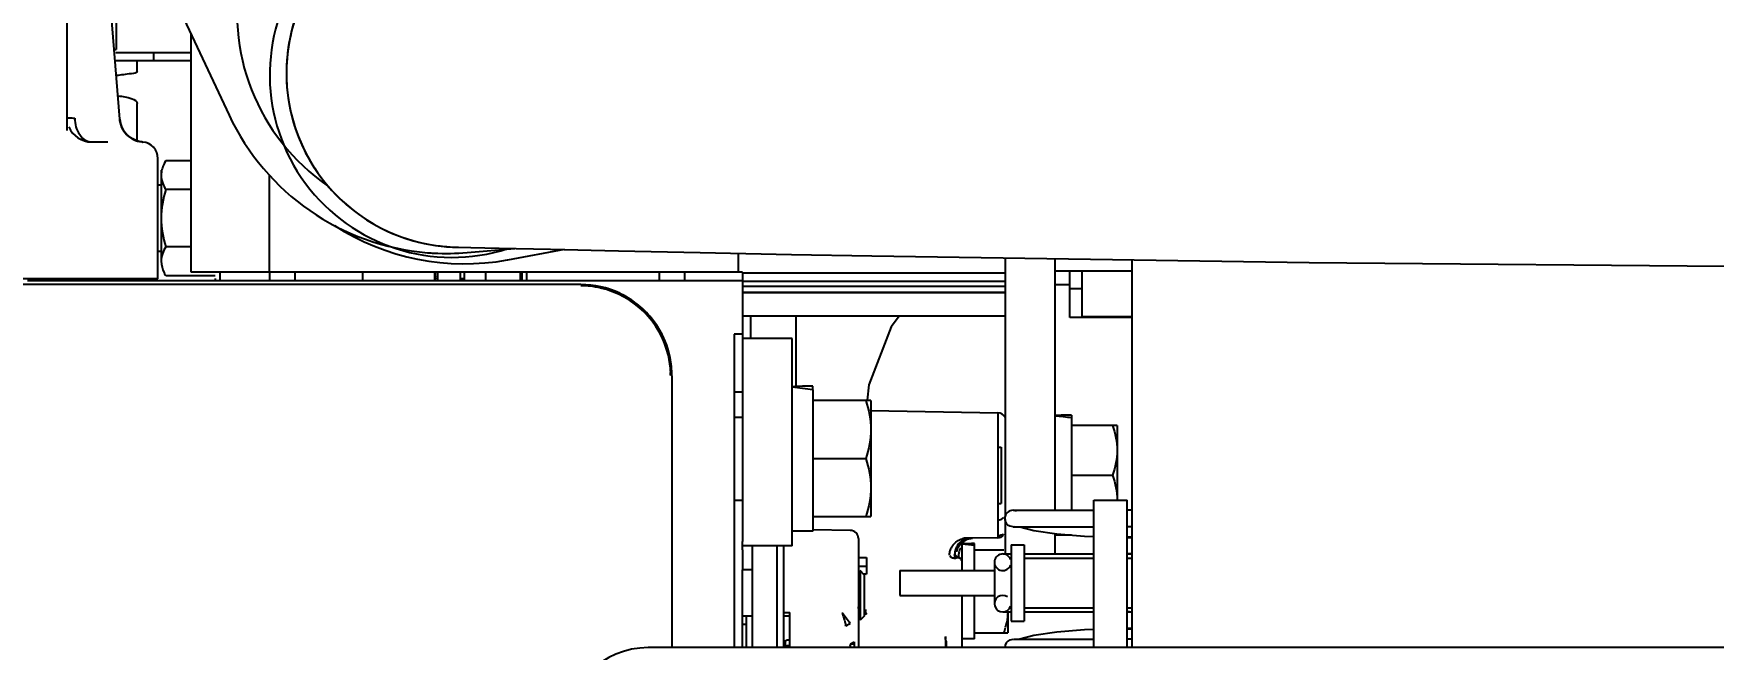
# Model space of a CAD drawing. Header units: millimetres. Extents: x 9130 to 9550, y -18883 to -17651.
# Drawn here: x 9355.494 to 9357.52, y -18044.367 to -18043.624 of the extents above; entities that cross this region are included whole.
import ezdxf

# ---------------------------------------------------------------- set-up
doc = ezdxf.new("R2010")
doc.units = ezdxf.units.MM
doc.layers.add('3884027_DKREDXF_CONTINUOUS_LINE', color=7, linetype='Continuous')
doc.styles.add('KOTE ZA MONNTAZU', font='simplex.shx', dxfattribs={"width": 0.7, "oblique": 8, "height": 3})
doc.dimstyles.new('KOTE ZA MONTAZU u cm', dxfattribs={"dimscale": 0, "dimtxt": 1.5, "dimasz": 1.5, "dimexe": 0.8, "dimexo": 0.1, "dimgap": 1, "dimtad": 1, "dimdec": 1, "dimlfac": 10, "dimzin": 12, "dimdsep": 46, "dimtxsty": 'KOTE ZA MONNTAZU', "dimcen": 1.5, "dimclrt": 1, "dimadec": 0, "dimazin": 0, "dimtfac": 1, "dimtdec": 1, "dimtmove": 0, "dimatfit": 3, "dimfxl": 1, "dimtolj": 2, "dimtzin": 0, "dimarcsym": 0})

# ---------------------------------------------------------------- blocks, each defined once
blk = doc.blocks.new('*D1102')
at = {"color": 0, "lineweight": -2, "transparency": 16777216}
for p, q in [((9345.4099, -18047.6265), (9345.4099, -18048.7074)), ((9359.4099, -18047.6265), (9359.4099, -18048.7074)), ((9346.0099, -18048.5074), (9358.8099, -18048.5074))]:
    blk.add_line(p, q, dxfattribs=at)
at = {"color": 0, "transparency": 16777216}
for points in [[(9346.0099, -18048.4074), (9346.0099, -18048.6074), (9345.4099, -18048.5074)], [(9358.8099, -18048.4074), (9358.8099, -18048.6074), (9359.4099, -18048.5074)]]:
    blk.add_solid(points, dxfattribs=at)
at = {"layer": 'Defpoints', "color": 0, "transparency": 16777216}
for p in [(9345.4099, -18047.5265), (9359.4099, -18047.5265), (9359.4099, -18048.5074)]:
    blk.add_point(p, dxfattribs=at)
at = {"color": 1, "transparency": 16777216, "insert": (9352.4099, -18047.7074), "char_height": 3, "width": 6.923188, "attachment_point": 5, "style": 'KOTE ZA MONNTAZU'}
blk.add_mtext('\\A2;{\\H0.4x;140 cm}', dxfattribs=at)

msp = doc.modelspace()

# ---------------------------------------------------------------- linework, layer by layer
at = {"layer": '3884027_DKREDXF_CONTINUOUS_LINE', "color": 6, "linetype": 'Continuous'}
for p, q in [((9355.5339, -18043.4595), (9355.5339, -18043.7408)), ((9355.6077, -18043.4622), (9355.7297, -18043.7222)), ((9355.5979, -18043.727), (9355.5825, -18043.5348)), ((9355.5934, -18043.583), (9355.5934, -18043.643)), ((9355.6839, -18043.9115), (9355.6839, -18043.6246)), ((9355.6839, -18043.6565), (9355.5923, -18043.6565)), ((9355.5933, -18043.6465), (9355.6839, -18043.6465)), ((9355.6189, -18043.6692), (9355.6189, -18043.6565)), ((9355.6389, -18043.6565), (9355.6389, -18043.6465)), ((9355.6189, -18043.7533), (9355.6189, -18043.708)), ((9355.5639, -18043.7545), (9355.5837, -18043.7545)), ((9355.6439, -18043.9195), (9355.6439, -18043.7745)), ((9355.6521, -18043.7792), (9355.6533, -18043.7772)), ((9355.6839, -18043.7772), (9355.6533, -18043.7772)), ((9355.6479, -18043.7885), (9355.6479, -18043.8985)), ((9355.7785, -18043.9115), (9355.7785, -18043.7948)), ((9355.6479, -18043.8065), (9355.6439, -18043.8065)), ((9355.6839, -18043.8119), (9355.6533, -18043.8119)), ((9355.6839, -18043.8811), (9355.6533, -18043.8811)), ((9355.6479, -18043.8865), (9355.6439, -18043.8865)), ((9356.0039, -18043.8814), (9356.0557, -18043.8826)), ((9356.0168, -18043.888), (9356.0745, -18043.8831)), ((9356.1343, -18043.8844), (9356.0655, -18043.8969)), ((9356.3439, -18043.8888), (9356.3439, -18043.9115)), ((9356.6659, -18043.8944), (9356.6659, -18044.2069)), ((9356.7259, -18043.8953), (9356.7259, -18044.1988)), ((9356.8189, -18044.3645), (9356.8189, -18043.8967)), ((9355.4866, -18043.9215), (9356.3489, -18043.9215)), ((9355.7129, -18043.9158), (9355.6533, -18043.9158)), ((9355.7129, -18043.9191), (9355.7129, -18043.9215)), ((9355.7189, -18043.9215), (9355.7189, -18043.9115)), ((9355.7789, -18043.9215), (9355.7789, -18043.9115)), ((9355.8089, -18043.9115), (9355.8089, -18043.9215)), ((9356.0809, -18043.9196), (9356.0809, -18043.9215)), ((9356.2489, -18043.9215), (9356.2489, -18043.9115)), ((9356.3489, -18043.9115), (9356.2789, -18043.9115)), ((9356.3489, -18043.9115), (9356.3489, -18044.2364)), ((9356.1539, -18043.9265), (9354.2758, -18043.9265)), ((9356.7259, -18043.9265), (9356.7439, -18043.9265)), ((9356.6659, -18043.9648), (9356.3489, -18043.9648)), ((9356.3589, -18043.9915), (9356.3589, -18043.9644)), ((9356.4139, -18044.0505), (9356.4139, -18043.9644)), ((9356.8189, -18043.9663), (9356.7439, -18043.9663)), ((9356.3389, -18043.9865), (9356.3389, -18044.1119)), ((9356.4089, -18043.9915), (9356.3489, -18043.9915)), ((9356.4089, -18044.2415), (9356.4089, -18043.9915)), ((9356.2639, -18044.0365), (9356.2639, -18044.3645)), ((9356.3389, -18044.0559), (9356.3489, -18044.0559)), ((9356.4339, -18044.0535), (9356.4339, -18044.224)), ((9356.5039, -18044.0665), (9356.4339, -18044.0665)), ((9356.5037, -18044.0784), (9356.6571, -18044.0811)), ((9356.5039, -18044.0665), (9356.5039, -18044.2065)), ((9356.3389, -18044.0865), (9356.3489, -18044.0865)), ((9356.8009, -18044.0965), (9356.7459, -18044.0965)), ((9356.8009, -18044.0965), (9356.8009, -18044.1865)), ((9356.6571, -18044.1225), (9356.6609, -18044.1225)), ((9356.4339, -18044.1365), (9356.4976, -18044.1365)), ((9356.7459, -18044.1565), (9356.7955, -18044.1565)), ((9356.3389, -18044.1835), (9356.3389, -18044.3645)), ((9356.3389, -18044.1865), (9356.3489, -18044.1865)), ((9356.6571, -18044.1905), (9356.6609, -18044.1905)), ((9356.6754, -18044.1988), (9356.6791, -18044.1995)), ((9356.6759, -18044.1988), (9356.7729, -18044.1988)), ((9356.7729, -18044.3645), (9356.7729, -18044.1865)), ((9356.7729, -18044.1865), (9356.8129, -18044.1865)), ((9356.8129, -18044.3645), (9356.8129, -18044.1865)), ((9356.8189, -18044.1988), (9356.8129, -18044.1988)), ((9356.4339, -18044.224), (9356.4089, -18044.224)), ((9356.4339, -18044.2065), (9356.5039, -18044.2065)), ((9356.4791, -18044.223), (9356.4339, -18044.2222)), ((9356.6659, -18044.21), (9356.6659, -18044.2515)), ((9356.6754, -18044.2188), (9356.6717, -18044.2181)), ((9356.6759, -18044.2188), (9356.7729, -18044.2188)), ((9356.6834, -18044.2188), (9356.7004, -18044.2232)), ((9356.8189, -18044.2188), (9356.8129, -18044.2188)), ((9356.4089, -18044.2415), (9356.3489, -18044.2415)), ((9356.3609, -18044.3645), (9356.3609, -18044.2415)), ((9356.4889, -18044.233), (9356.4889, -18044.3645)), ((9356.6078, -18044.2467), (9356.6092, -18044.2431)), ((9356.6139, -18044.2333), (9356.6139, -18044.238)), ((9356.6146, -18044.2394), (9356.6149, -18044.2381)), ((9356.6149, -18044.2381), (9356.6185, -18044.234)), ((9356.6571, -18044.2319), (9356.6161, -18044.2326)), ((9356.6166, -18044.2357), (9356.6202, -18044.2335)), ((9356.6185, -18044.234), (9356.6237, -18044.2325)), ((9356.6202, -18044.2335), (9356.6265, -18044.2324)), ((9356.6289, -18044.2465), (9356.6289, -18044.2414)), ((9356.6729, -18044.2406), (9356.6729, -18044.3324)), ((9356.6729, -18044.2406), (9356.6889, -18044.2406)), ((9356.6889, -18044.2406), (9356.6889, -18044.3324)), ((9356.7259, -18044.227), (9356.7259, -18044.2515)), ((9356.7459, -18044.229), (9356.7259, -18044.229)), ((9356.8129, -18044.2315), (9356.8189, -18044.2315)), ((9356.3489, -18044.2465), (9356.3489, -18044.2705)), ((9356.6049, -18044.253), (9356.6051, -18044.2569)), ((9356.6076, -18044.2477), (9356.6078, -18044.2467)), ((9356.6076, -18044.2489), (9356.6077, -18044.2471)), ((9356.6077, -18044.2471), (9356.6076, -18044.2477)), ((9356.6076, -18044.2477), (9356.6076, -18044.2477)), ((9356.6139, -18044.2715), (9356.6139, -18044.26)), ((9356.6289, -18044.2465), (9356.6644, -18044.2465)), ((9356.6289, -18044.2715), (9356.6289, -18044.2469)), ((9356.6529, -18044.2615), (9356.6529, -18044.3115)), ((9356.6629, -18044.2515), (9356.6729, -18044.2515)), ((9356.6889, -18044.2515), (9356.7729, -18044.2515)), ((9356.6889, -18044.2565), (9356.7729, -18044.2565)), ((9356.8129, -18044.2565), (9356.8189, -18044.2565)), ((9356.8199, -18044.2515), (9356.8143, -18044.2515)), ((9356.3909, -18044.3645), (9356.3909, -18044.2858)), ((9356.3989, -18044.3645), (9356.3989, -18044.2861)), ((9356.4986, -18044.2665), (9356.4889, -18044.2665)), ((9356.4959, -18044.2765), (9356.4909, -18044.2715)), ((9356.4959, -18044.2765), (9356.4959, -18044.3265)), ((9356.5389, -18044.2715), (9356.5389, -18044.3015)), ((9356.5389, -18044.2715), (9356.6529, -18044.2715)), ((9356.5389, -18044.3015), (9356.6529, -18044.3015)), ((9356.6139, -18044.3645), (9356.6139, -18044.3015)), ((9356.6289, -18044.3461), (9356.6289, -18044.3015)), ((9356.3609, -18044.3265), (9356.3489, -18044.3265)), ((9356.4062, -18044.3265), (9356.3989, -18044.3265)), ((9356.4959, -18044.3265), (9356.4909, -18044.3315)), ((9356.6629, -18044.3215), (9356.6729, -18044.3215)), ((9356.6689, -18044.3215), (9356.6689, -18044.3465)), ((9356.6889, -18044.3165), (9356.7729, -18044.3165)), ((9356.6889, -18044.3215), (9356.7729, -18044.3215)), ((9356.8129, -18044.3165), (9356.8189, -18044.3165)), ((9356.8129, -18044.3215), (9356.8189, -18044.3215)), ((9356.3539, -18044.3365), (9356.3489, -18044.3365)), ((9356.6289, -18044.354), (9356.6289, -18044.3465)), ((9356.6289, -18044.3465), (9356.6689, -18044.3465)), ((9356.6729, -18044.3324), (9356.6889, -18044.3324)), ((9356.8189, -18044.3415), (9356.8129, -18044.3415)), ((9358.4814, -18044.3645), (9356.2353, -18044.3645)), ((9356.4009, -18044.3632), (9356.4009, -18044.3561)), ((9356.4029, -18044.3625), (9356.4048, -18044.3618)), ((9356.4839, -18044.3604), (9356.4789, -18044.3605)), ((9356.4789, -18044.3608), (9356.4789, -18044.3622)), ((9356.5939, -18044.3545), (9356.5938, -18044.3514)), ((9356.5939, -18044.3545), (9356.5939, -18044.3645)), ((9356.6289, -18044.354), (9356.6139, -18044.354)), ((9356.6717, -18044.3549), (9356.6754, -18044.3542)), ((9356.6759, -18044.3542), (9356.7729, -18044.3542)), ((9356.7004, -18044.3498), (9356.6834, -18044.3542)), ((9356.8189, -18044.3542), (9356.8129, -18044.3542))]:
    msp.add_line(p, q, dxfattribs=at)
at = {"layer": '3884027_DKREDXF_CONTINUOUS_LINE', "color": 7, "linetype": 'Continuous'}
for p, q in [((9355.5912, -18043.643), (9355.5934, -18043.643)), ((9355.6439, -18043.9195), (9354.67, -18043.9195)), ((9356.2789, -18043.9115), (9355.6839, -18043.9115)), ((9355.8909, -18043.9215), (9355.8909, -18043.9115)), ((9355.9779, -18043.9211), (9355.9779, -18043.9121)), ((9355.981, -18043.9115), (9355.981, -18043.916)), ((9355.981, -18043.9159), (9355.981, -18043.9181)), ((9355.981, -18043.9181), (9355.981, -18043.9215)), ((9356.0089, -18043.9215), (9356.0089, -18043.9115)), ((9356.0089, -18043.9192), (9356.0139, -18043.9192)), ((9356.0139, -18043.9215), (9356.0139, -18043.9115)), ((9356.0389, -18043.9115), (9356.0389, -18043.9215)), ((9356.0809, -18043.9115), (9356.0809, -18043.9196)), ((9356.0834, -18043.9215), (9356.0834, -18043.9115)), ((9356.0889, -18043.9215), (9356.0889, -18043.9115)), ((9356.2789, -18043.9115), (9356.2789, -18043.9215)), ((9356.3489, -18043.9125), (9356.6659, -18043.9125)), ((9356.8189, -18043.9102), (9356.7259, -18043.9102)), ((9356.7439, -18043.9663), (9356.7439, -18043.9102)), ((9356.7589, -18043.9652), (9356.7589, -18043.9102)), ((9356.3489, -18043.9223), (9356.6659, -18043.9223)), ((9356.3489, -18043.9286), (9356.6659, -18043.9286)), ((9356.6659, -18043.9362), (9356.3489, -18043.9362)), ((9356.6659, -18043.9364), (9356.3489, -18043.9364)), ((9356.7439, -18043.9314), (9356.7589, -18043.9314)), ((9356.3489, -18043.9644), (9356.6659, -18043.9644)), ((9356.6659, -18043.9645), (9356.3489, -18043.9645)), ((9356.7589, -18043.9652), (9356.8189, -18043.9652)), ((9356.3489, -18043.9865), (9356.3389, -18043.9865)), ((9356.4339, -18044.0535), (9356.4339, -18044.049)), ((9356.6571, -18044.0811), (9356.6571, -18044.2319)), ((9356.7459, -18044.084), (9356.7459, -18044.1988)), ((9356.3389, -18044.1119), (9356.3389, -18044.1835)), ((9356.6609, -18044.1225), (9356.6609, -18044.1905)), ((9356.3489, -18044.2465), (9356.3489, -18044.2364)), ((9356.3909, -18044.2858), (9356.3909, -18044.2415)), ((9356.3989, -18044.2861), (9356.3989, -18044.2408)), ((9356.6139, -18044.26), (9356.6139, -18044.238)), ((9356.6289, -18044.2414), (9356.6289, -18044.239)), ((9356.4889, -18044.2557), (9356.4986, -18044.2557)), ((9356.6049, -18044.253), (9356.605, -18044.2515)), ((9356.605, -18044.2502), (9356.605, -18044.2515)), ((9356.3489, -18044.3645), (9356.3489, -18044.2705)), ((9356.3609, -18044.2705), (9356.3489, -18044.2705)), ((9356.4909, -18044.2715), (9356.4909, -18044.3315)), ((9356.3539, -18044.3649), (9356.3539, -18044.3257)), ((9356.4062, -18044.3645), (9356.4062, -18044.3223)), ((9356.4905, -18044.318), (9356.4889, -18044.3171)), ((9356.4986, -18044.3197), (9356.4953, -18044.3194)), ((9356.4986, -18044.3197), (9356.497, -18044.3196)), ((9356.4773, -18044.3361), (9356.4791, -18044.3351)), ((9356.4789, -18044.3622), (9356.4789, -18044.3645)), ((9356.4839, -18044.3576), (9356.4839, -18044.3645)), ((9356.5945, -18044.3565), (9356.5945, -18044.3645))]:
    msp.add_line(p, q, dxfattribs=at)
at = {"layer": '3884027_DKREDXF_CONTINUOUS_LINE', "color": 6, "linetype": 'Continuous'}
for points in [[(9355.6051, -18043.7442), (9355.6034, -18043.742), (9355.6018, -18043.7397), (9355.6005, -18043.7371), (9355.5994, -18043.7344), (9355.5986, -18043.7315), (9355.5981, -18043.7285), (9355.5979, -18043.727)], [(9355.6255, -18043.7546), (9355.6247, -18043.7545), (9355.6226, -18043.7542), (9355.6202, -18043.7537), (9355.6179, -18043.753), (9355.6156, -18043.752), (9355.6133, -18043.7509), (9355.6111, -18043.7496), (9355.609, -18043.748), (9355.6069, -18043.7462), (9355.6051, -18043.7442)], [(9356.0557, -18043.8826), (9356.1176, -18043.884), (9356.1995, -18043.8859), (9356.2979, -18043.8879), (9356.4081, -18043.8901), (9356.5051, -18043.8919)], [(9356.5051, -18043.8919), (9357.0325, -18043.8999), (9357.5798, -18043.9049), (9358.1089, -18043.9065)], [(9356.5386, -18043.9644), (9356.5283, -18043.9776), (9356.5015, -18044.0475), (9356.4995, -18044.066)], [(9356.7004, -18044.2232), (9356.7282, -18044.2273), (9356.7617, -18044.2301), (9356.7729, -18044.2305)], [(9356.6092, -18044.2431), (9356.6133, -18044.2377), (9356.6141, -18044.2372)], [(9356.7729, -18044.3425), (9356.7616, -18044.3429), (9356.7282, -18044.3457), (9356.7004, -18044.3498)]]:
    msp.add_lwpolyline(points, dxfattribs=at)
at = {"layer": '3884027_DKREDXF_CONTINUOUS_LINE', "color": 7, "linetype": 'Continuous'}
for points in [[(9356.5989, -18044.2528), (9356.5989, -18044.2515), (9356.599, -18044.2501), (9356.5993, -18044.2487)], [(9356.6064, -18044.2572), (9356.6064, -18044.2566), (9356.6064, -18044.256), (9356.6065, -18044.2553)], [(9356.4741, -18044.3385), (9356.4756, -18044.3373), (9356.4773, -18044.3361)]]:
    msp.add_lwpolyline(points, dxfattribs=at)
for centre, radius, start, end in [((9355.9923, -18043.599), 0.253, 31.8303, 235.3973), ((9355.9988, -18043.6737), 0.22, 73.8338, 287.7957), ((9356.0089, -18043.6715), 0.21, 88.6394, 269.3331), ((9355.5811, -18043.7258), 0.0375, 196.279, 199.8818), ((9355.9923, -18043.599), 0.29, 205.1487, 265.3991), ((9355.5641, -18043.7398), 0.0147, 252.424, 260.4916), ((9355.9923, -18043.599), 0.29, 266.5209, 266.886), ((9355.9923, -18043.599), 0.29, 266.8901, 274.8513), ((9356.0161, -18043.9107), 0.0383, 192.0403, 196.3931), ((9355.9245, -18043.9163), 0.0566, 1.8878, 3.5762), ((9355.9327, -18043.916), 0.0483, 0.0668, 1.8935), ((9355.9469, -18043.9159), 0.0342, 357.5934, 359.9914), ((9356.6569, -18044.0911), 0.01, 24.9266, 89), ((9356.6194, -18044.253), 0.0206, 143.4522, 155.16), ((9356.6196, -18044.2539), 0.0213, 96.6273, 105.4193), ((9356.6239, -18044.2425), 0.01, 91.3151, 161.9582), ((9356.6194, -18044.252), 0.0194, 91.0484, 96.6043), ((9356.6569, -18044.2219), 0.01, 271, 315.4803), ((9357.5632, -18044.2737), 1.0648, 179.0327, 179.434), ((9356.4989, -18044.2556), 0.0201, 256.0454, 268.9479), ((9356.4059, -18044.2659), 0.0564, 266.444, 270.2421), ((9356.4976, -18044.315), 0.00876, 193.9537, 204.3467), ((9356.4979, -18044.3148), 0.00907, 204.3233, 217.776), ((9356.3629, -18044.3655), 0.1142, 13.6575, 14.6049), ((9356.406, -18044.3712), 0.00946, 107.8906, 122.8962), ((9356.4059, -18044.3744), 0.0191, 95.5156, 101.3928), ((9356.4059, -18044.374), 0.0186, 90.8049, 95.5283)]:
    msp.add_arc(centre, radius, start, end, dxfattribs=at)
at = {"layer": '3884027_DKREDXF_CONTINUOUS_LINE', "color": 6, "linetype": 'Continuous'}
for centre, radius, start, end in [((9356.0089, -18043.6715), 0.21, 88.6336, 178.6318), ((9356.0089, -18043.6715), 0.21, 178.64, 268.6381), ((9355.5639, -18043.7245), 0.03, 203.1613, 270), ((9355.6276, -18043.728), 0.0267, 263.2453, 265.4992), ((9355.6239, -18043.7745), 0.02, 0, 85.5146), ((9355.7032, -18043.8061), 0.0577, 149.9781, 151.9589), ((9355.6742, -18043.7946), 0.0263, 172.5443, 179.9552), ((9356.0139, -18043.6115), 0.29, 237.2019, 280.2522), ((9356.0089, -18043.6703), 0.2111, 262.6786, 265.4672), ((9356.0089, -18043.6699), 0.2116, 265.4665, 266.605), ((9355.9923, -18043.599), 0.29, 265.3991, 266.5209), ((9355.9923, -18043.599), 0.29, 266.886, 274.8499), ((9355.698, -18043.8897), 0.0518, 205.6741, 208.9868), ((9355.7047, -18043.8861), 0.0594, 208.94, 210.0066), ((9356.1539, -18044.0365), 0.11, 0, 90), ((9356.1538, -18044.0369), 0.1089, 77.4315, 89.9668), ((9356.1539, -18044.0366), 0.1085, 13.0971, 77.4205), ((9356.1535, -18044.0366), 0.109, 2.076, 13.0847), ((9356.1547, -18044.0366), 0.1077, 0.0289, 2.0609), ((9356.6754, -18044.2088), 0.01, 90, 248.1722), ((9356.4789, -18044.233), 0.01, 359.9994, 89), ((9356.6569, -18044.2007), 0.01, 271, 316.1409), ((9356.6754, -18044.2088), 0.01, 270, 284.1722), ((9356.6252, -18044.2523), 0.0203, 145.9398, 158.876), ((9356.8129, -18045.1848), 0.9537, 89.6387, 89.9999), ((9356.6629, -18044.2615), 0.01, 18, 342), ((9356.8129, -18043.3177), 0.9338, 270.0889, 270.3689), ((9356.6629, -18044.3115), 0.01, 54, 342), ((9356.8129, -18045.2551), 0.9336, 89.637, 89.9999), ((9356.5663, -18044.3137), 0.1035, 341.4903, 345.2475), ((9356.5855, -18044.3187), 0.0836, 345.2543, 349.6292), ((9356.8129, -18043.3882), 0.9537, 270.0001, 270.3613), ((9356.2353, -18044.4645), 0.1, 90, 180), ((9356.3765, -18044.3546), 0.2174, 359.9957, 0.1607), ((9356.6754, -18044.3642), 0.01, 111.8278, 183.8278)]:
    msp.add_arc(centre, radius, start, end, dxfattribs=at)
for major_axis, start_param, end_param in [((-0.11, 0), -2.012202, -1.570796), ((0, -0.11), -3.804961, -3.582998), ((-0.11, 0), -2.459577, -2.234165), ((0, -0.11), 1.570796, 2.252812)]:
    msp.add_ellipse((9356.1539, -18044.0365), major_axis=major_axis, ratio=1, start_param=start_param, end_param=end_param, dxfattribs=at)
at = {"layer": '3884027_DKREDXF_CONTINUOUS_LINE', "color": 7, "linetype": 'Continuous'}
for centre, major_axis, start_param, end_param in [((9356.4339, -18044.1365), (-0.1876, 0), 4.712389, 4.846017), ((9356.3747, -18044.1365), (-0.1876, 0), 4.391668, 4.529349), ((9356.7459, -18044.1565), (-0.1555, 0), 4.712389, 4.841383), ((9356.6986, -18044.1565), (-0.1555, 0), 4.403101, 4.535728), ((9356.6289, -18044.2965), (-0.1233, 0), 4.712389, 4.834336), ((9356.5934, -18044.2965), (-0.1233, 0), 4.420421, 4.545422)]:
    msp.add_ellipse(centre, major_axis=major_axis, ratio=0.466308, start_param=start_param, end_param=end_param, dxfattribs=at)
at = {"layer": '3884027_DKREDXF_CONTINUOUS_LINE', "color": 6, "linetype": 'Continuous'}
for points, knots in [([(9355.6189, -18043.6692), (9355.6189, -18043.6717), (9355.6061, -18043.6725), (9355.5998, -18043.674), (9355.5937, -18043.6744)], [0, 0, 0, 0, 0.289073, 1, 1, 1, 1]), ([(9355.5957, -18043.6989), (9355.6014, -18043.6996), (9355.6088, -18043.7004), (9355.6189, -18043.7052), (9355.6189, -18043.708)], [0, 0, 0, 0, 0.677987, 1, 1, 1, 1]), ([(9355.5979, -18043.727), (9355.5984, -18043.7338), (9355.6044, -18043.7473), (9355.6177, -18043.7537), (9355.6244, -18043.7545)], [0, 0, 0, 0, 0.499264, 1, 1, 1, 1]), ([(9355.6145, -18043.7511), (9355.6142, -18043.7509), (9355.6135, -18043.7507), (9355.6128, -18043.7505), (9355.6124, -18043.7504)], [0, 0, 0, 0, 0.48112, 1, 1, 1, 1]), ([(9355.6176, -18043.7528), (9355.6172, -18043.7525), (9355.6162, -18043.7518), (9355.6151, -18043.7513), (9355.6145, -18043.7511)], [0, 0, 0, 0, 0.453773, 1, 1, 1, 1]), ([(9356.6063, -18044.245), (9356.606, -18044.2458), (9356.6054, -18044.2475), (9356.6051, -18044.2493), (9356.605, -18044.2502)], [0, 0, 0, 0, 0.498712, 1, 1, 1, 1]), ([(9356.6187, -18044.2333), (9356.6178, -18044.2336), (9356.6161, -18044.2343), (9356.6145, -18044.2352), (9356.6137, -18044.2357)], [0, 0, 0, 0, 0.481959, 1, 1, 1, 1]), ([(9356.6237, -18044.2325), (9356.6231, -18044.2325), (9356.6215, -18044.2326), (9356.6198, -18044.233), (9356.6187, -18044.2333)], [0, 0, 0, 0, 0.314286, 1, 1, 1, 1]), ([(9356.5938, -18044.3511), (9356.5939, -18044.3514), (9356.5939, -18044.3523), (9356.5939, -18044.3533), (9356.5939, -18044.354)], [0, 0, 0, 0, 0.319863, 1, 1, 1, 1])]:
    msp.add_open_spline(points, degree=3, knots=knots, dxfattribs=at)
at = {"layer": '3884027_DKREDXF_CONTINUOUS_LINE', "color": 7, "linetype": 'Continuous'}
for points, knots in [([(9355.5339, -18043.7245), (9355.5339, -18043.7254), (9355.539, -18043.725), (9355.5411, -18043.7257), (9355.5435, -18043.7258)], [0, 0, 0, 0, 0.268309, 1, 1, 1, 1]), ([(9355.9779, -18043.9121), (9355.9779, -18043.9132), (9355.978, -18043.9154), (9355.9784, -18043.9176), (9355.9786, -18043.9187)], [0, 0, 0, 0, 0.498412, 1, 1, 1, 1]), ([(9356.5993, -18044.2487), (9356.5994, -18044.248), (9356.5998, -18044.2465), (9356.6004, -18044.2451), (9356.6007, -18044.2444)], [0, 0, 0, 0, 0.500107, 1, 1, 1, 1]), ([(9356.6122, -18044.2447), (9356.6117, -18044.2454), (9356.6109, -18044.2471), (9356.6103, -18044.2489), (9356.6101, -18044.2498)], [0, 0, 0, 0, 0.483155, 1, 1, 1, 1]), ([(9356.6139, -18044.238), (9356.6139, -18044.237), (9356.6145, -18044.2349), (9356.6159, -18044.2333), (9356.6167, -18044.2326)], [0, 0, 0, 0, 0.477471, 1, 1, 1, 1]), ([(9356.6608, -18044.229), (9356.6602, -18044.2292), (9356.659, -18044.2295), (9356.6577, -18044.2297), (9356.6571, -18044.2297)], [0, 0, 0, 0, 0.4998, 1, 1, 1, 1]), ([(9356.664, -18044.2273), (9356.6636, -18044.2277), (9356.6625, -18044.2284), (9356.6614, -18044.2288), (9356.6608, -18044.229)], [0, 0, 0, 0, 0.489979, 1, 1, 1, 1]), ([(9356.4985, -18044.2632), (9356.4984, -18044.2643), (9356.4984, -18044.2679), (9356.4984, -18044.2715), (9356.4985, -18044.2739)], [0, 0, 0, 0, 0.314822, 1, 1, 1, 1]), ([(9356.5999, -18044.2547), (9356.5999, -18044.2545), (9356.6001, -18044.254), (9356.6006, -18044.2536), (9356.6009, -18044.2535)], [0, 0, 0, 0, 0.387935, 1, 1, 1, 1]), ([(9356.6024, -18044.2564), (9356.6018, -18044.2562), (9356.6009, -18044.2559), (9356.5999, -18044.2551), (9356.5999, -18044.2547)], [0, 0, 0, 0, 0.61338, 1, 1, 1, 1]), ([(9356.6064, -18044.2572), (9356.6057, -18044.2571), (9356.6044, -18044.2569), (9356.6031, -18044.2566), (9356.6024, -18044.2564)], [0, 0, 0, 0, 0.498879, 1, 1, 1, 1]), ([(9356.6055, -18044.2544), (9356.6053, -18044.2542), (9356.6051, -18044.2537), (9356.605, -18044.2533), (9356.6049, -18044.253)], [0, 0, 0, 0, 0.525822, 1, 1, 1, 1]), ([(9356.6067, -18044.254), (9356.6063, -18044.2538), (9356.6057, -18044.2533), (9356.6053, -18044.2525), (9356.6054, -18044.2521)], [0, 0, 0, 0, 0.577939, 1, 1, 1, 1]), ([(9356.6054, -18044.2521), (9356.6054, -18044.2519), (9356.6057, -18044.2514), (9356.6062, -18044.2511), (9356.6064, -18044.251)], [0, 0, 0, 0, 0.40854, 1, 1, 1, 1]), ([(9356.6065, -18044.2553), (9356.607, -18044.2554), (9356.608, -18044.2556), (9356.609, -18044.2558), (9356.6095, -18044.2559)], [0, 0, 0, 0, 0.494755, 1, 1, 1, 1]), ([(9356.6094, -18044.2555), (9356.609, -18044.2553), (9356.608, -18044.2548), (9356.6071, -18044.2543), (9356.6067, -18044.254)], [0, 0, 0, 0, 0.505667, 1, 1, 1, 1]), ([(9356.6097, -18044.2525), (9356.6096, -18044.253), (9356.6095, -18044.254), (9356.6095, -18044.255), (9356.6094, -18044.2555)], [0, 0, 0, 0, 0.501323, 1, 1, 1, 1]), ([(9356.6094, -18044.2555), (9356.6102, -18044.2557), (9356.6117, -18044.2564), (9356.6129, -18044.2575), (9356.6133, -18044.258)], [0, 0, 0, 0, 0.545875, 1, 1, 1, 1]), ([(9356.6095, -18044.2559), (9356.61, -18044.2561), (9356.6109, -18044.2564), (9356.6117, -18044.2567), (9356.6121, -18044.257)], [0, 0, 0, 0, 0.530652, 1, 1, 1, 1]), ([(9356.6101, -18044.2498), (9356.61, -18044.2503), (9356.6099, -18044.2511), (9356.6097, -18044.252), (9356.6097, -18044.2525)], [0, 0, 0, 0, 0.497128, 1, 1, 1, 1]), ([(9356.6121, -18044.257), (9356.6124, -18044.2572), (9356.613, -18044.2575), (9356.6134, -18044.2582), (9356.6134, -18044.2585)], [0, 0, 0, 0, 0.575796, 1, 1, 1, 1]), ([(9356.6134, -18044.2585), (9356.6134, -18044.2587), (9356.6132, -18044.2591), (9356.6128, -18044.2595), (9356.6126, -18044.2596)], [0, 0, 0, 0, 0.420473, 1, 1, 1, 1]), ([(9356.4985, -18044.2739), (9356.4985, -18044.2744), (9356.4985, -18044.2749), (9356.4985, -18044.2755), (9356.4986, -18044.2757)], [0, 0, 0, 0, 0.700155, 1, 1, 1, 1]), ([(9356.3989, -18044.3219), (9356.3995, -18044.322), (9356.4006, -18044.3221), (9356.4018, -18044.3222), (9356.4024, -18044.3222)], [0, 0, 0, 0, 0.487188, 1, 1, 1, 1]), ([(9356.4891, -18044.3171), (9356.4891, -18044.3167), (9356.4889, -18044.3161), (9356.4889, -18044.3155), (9356.4889, -18044.3151)], [0, 0, 0, 0, 0.503226, 1, 1, 1, 1]), ([(9356.4987, -18044.3242), (9356.4982, -18044.3242), (9356.4973, -18044.3241), (9356.4963, -18044.3239), (9356.4959, -18044.3238)], [0, 0, 0, 0, 0.497868, 1, 1, 1, 1]), ([(9356.4978, -18044.3218), (9356.4978, -18044.3217), (9356.4976, -18044.3215), (9356.4974, -18044.3213), (9356.4973, -18044.3212)], [0, 0, 0, 0, 0.491578, 1, 1, 1, 1]), ([(9356.4987, -18044.3242), (9356.4987, -18044.3238), (9356.4985, -18044.3229), (9356.4981, -18044.3221), (9356.4978, -18044.3218)], [0, 0, 0, 0, 0.475619, 1, 1, 1, 1]), ([(9356.3989, -18044.3567), (9356.3994, -18044.3565), (9356.4005, -18044.3561), (9356.4016, -18044.3558), (9356.4022, -18044.3557)], [0, 0, 0, 0, 0.494334, 1, 1, 1, 1]), ([(9356.4031, -18044.3621), (9356.4034, -18044.3621), (9356.404, -18044.3619), (9356.4045, -18044.3618), (9356.4048, -18044.3618)], [0, 0, 0, 0, 0.503028, 1, 1, 1, 1]), ([(9356.4789, -18044.3622), (9356.4789, -18044.3615), (9356.4797, -18044.36), (9356.481, -18044.359), (9356.4817, -18044.3586)], [0, 0, 0, 0, 0.437114, 1, 1, 1, 1]), ([(9356.4817, -18044.3586), (9356.4821, -18044.3584), (9356.4828, -18044.358), (9356.4835, -18044.3578), (9356.4839, -18044.3576)], [0, 0, 0, 0, 0.487446, 1, 1, 1, 1]), ([(9356.5939, -18044.3546), (9356.5939, -18044.3548), (9356.5939, -18044.3552), (9356.5941, -18044.3557), (9356.5941, -18044.3559)], [0, 0, 0, 0, 0.491361, 1, 1, 1, 1]), ([(9356.5941, -18044.3559), (9356.5942, -18044.356), (9356.5943, -18044.3562), (9356.5944, -18044.3564), (9356.5945, -18044.3565)], [0, 0, 0, 0, 0.490821, 1, 1, 1, 1]), ([(9356.6865, -18044.3545), (9356.6861, -18044.3544), (9356.6853, -18044.3542), (9356.6845, -18044.3542), (9356.6841, -18044.3542)], [0, 0, 0, 0, 0.50726, 1, 1, 1, 1])]:
    msp.add_open_spline(points, degree=3, knots=knots, dxfattribs=at)
for points in [[(9355.5435, -18043.7258), (9355.5436, -18043.7294), (9355.5441, -18043.7329), (9355.5451, -18043.7363)], [(9355.5459, -18043.7386), (9355.5482, -18043.745), (9355.5531, -18043.7518), (9355.5596, -18043.7538)], [(9356.6029, -18044.2408), (9356.6055, -18044.2372), (9356.6096, -18044.2345), (9356.6139, -18044.2333)], [(9356.4691, -18044.3221), (9356.4724, -18044.3263), (9356.4759, -18044.3303), (9356.4786, -18044.335)], [(9356.4691, -18044.3221), (9356.4706, -18044.3269), (9356.4722, -18044.3318), (9356.4735, -18044.3367)]]:
    msp.add_open_spline(points, degree=3, dxfattribs=at)
at = {"layer": '3884027_DKREDXF_CONTINUOUS_LINE', "color": 6, "linetype": 'Continuous'}
for points in [[(9355.6533, -18043.7772), (9355.6519, -18043.7795), (9355.6508, -18043.7819), (9355.6499, -18043.7843)], [(9355.6479, -18043.7945), (9355.6479, -18043.798), (9355.6486, -18043.8015), (9355.6499, -18043.8048)], [(9355.6499, -18043.7843), (9355.649, -18043.7865), (9355.6484, -18043.7888), (9355.6481, -18043.7911)], [(9355.6533, -18043.8119), (9355.65, -18043.8231), (9355.6479, -18043.8348), (9355.6479, -18043.8465)], [(9355.6499, -18043.8048), (9355.6508, -18043.8072), (9355.6519, -18043.8096), (9355.6533, -18043.8119)], [(9355.6479, -18043.8465), (9355.6479, -18043.8582), (9355.65, -18043.8699), (9355.6533, -18043.8811)], [(9355.6533, -18043.8811), (9355.6502, -18043.8864), (9355.6479, -18043.8924), (9355.6479, -18043.8985)], [(9355.6479, -18043.8985), (9355.6479, -18043.9032), (9355.6493, -18043.9079), (9355.6513, -18043.9122)], [(9356.4976, -18044.0665), (9356.5014, -18044.0777), (9356.5039, -18044.0896), (9356.5039, -18044.1015)], [(9356.5039, -18044.1015), (9356.5039, -18044.1133), (9356.5014, -18044.1253), (9356.4976, -18044.1365)], [(9356.7955, -18044.0965), (9356.7988, -18044.1061), (9356.8009, -18044.1163), (9356.8009, -18044.1265)], [(9356.4976, -18044.1365), (9356.5014, -18044.1477), (9356.5039, -18044.1596), (9356.5039, -18044.1715)], [(9356.8009, -18044.1265), (9356.8009, -18044.1367), (9356.7988, -18044.1469), (9356.7955, -18044.1565)], [(9356.7955, -18044.1565), (9356.7988, -18044.1661), (9356.8009, -18044.1763), (9356.8009, -18044.1865)], [(9356.5039, -18044.1715), (9356.5039, -18044.1833), (9356.5014, -18044.1953), (9356.4976, -18044.2065)], [(9356.6137, -18044.2357), (9356.6116, -18044.2371), (9356.6098, -18044.2389), (9356.6084, -18044.2409)], [(9356.6689, -18044.3215), (9356.6689, -18044.3256), (9356.6685, -18044.3297), (9356.6678, -18044.3338)]]:
    msp.add_open_spline(points, degree=3, dxfattribs=at)

# ---------------------------------------------------------------- dimensions: what is measured, and where the dimension line sits
at = {"color": 4}
dim = msp.add_linear_dim(base=(9359.4099, -18048.5074), p1=(9345.4099, -18047.5265), p2=(9359.4099, -18047.5265), text='{\\H0.4x;<>}', dimstyle='KOTE ZA MONTAZU u cm', override={"dimscale": 1, "dimasz": 0.6, "dimexe": 0.2, "dimgap": 0.2, "dimpost": ' cm'}, dxfattribs=at)
dim.commit()
dim.dimension.update_dxf_attribs({"geometry": '*D1102', "text_midpoint": (9352.4099, -18048.5074), "dimtype": 160})

doc.saveas('drawing.dxf')
